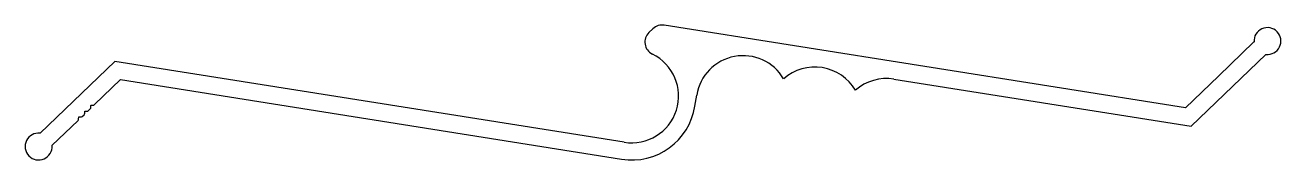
# Model space of a CAD drawing. Extents: x -72 to 76, y 1 to 17.
import ezdxf

# ---------------------------------------------------------------- set-up
doc = ezdxf.new("R2010")
doc.units = 0
doc.layers.get('0').update_dxf_attribs({"linetype": 'CONTINUOUS'})

msp = doc.modelspace()

# ---------------------------------------------------------------- linework, layer by layer
at = {"color": 7}
for p, q in [((64.7, 6.88), (3.23, 16.68)), ((1.89, 16.26), (1.42, 15.8)), ((72.79, 14.69), (68.6, 10.65)), ((-61.59, 12.39), (-70.42, 3.89)), ((-1.51, 2.82), (-61.59, 12.39)), ((65.38, 4.72), (74.2, 13.22)), ((68.6, 10.65), (64.7, 6.88)), ((68.6, 10.65), (68.6, 10.65)), ((68.6, 10.65), (68.6, 10.65)), ((-63.99, 7.27), (-60.91, 10.23)), ((-60.91, 10.23), (-1.82, 0.82)), ((30.32, 10.3), (65.38, 4.72)), ((6.84, 7.1), (7.05, 8.4)), ((-65.43, 5.88), (-65.21, 6.08)), ((-65.14, 6.26), (-65.13, 6.5)), ((-65.13, 6.51), (-64.88, 6.5)), ((-64.71, 6.57), (-64.49, 6.78)), ((-64.49, 6.78), (-64.71, 6.57)), ((-64.71, 6.57), (-64.49, 6.78)), ((-64.49, 6.78), (-64.71, 6.57)), ((-64.71, 6.57), (-64.49, 6.78)), ((-64.42, 6.95), (-64.41, 7.19)), ((-64.41, 7.2), (-64.16, 7.2)), ((-63.99, 7.27), (-63.99, 7.27)), ((-63.99, 7.27), (-63.99, 7.27)), ((-69.01, 2.43), (-65.93, 5.39)), ((-65.93, 5.39), (-65.93, 5.39)), ((-65.86, 5.56), (-65.85, 5.81)), ((-65.85, 5.81), (-65.6, 5.81))]:
    msp.add_line(p, q, dxfattribs=at)
for centre, radius, start, end in [((2.98, 15.13), 1.57, 80.951, 133.951), ((74.38, 14.8), 1.59, 263.6959, 184.2062), ((2.51, 14.67), 1.57, 133.951, 243.7645), ((-0.63, 8.29), 5.54, 260.951, 63.7645), ((12.52, 7.53), 5.54, 30.2653, 170.951), ((20.99, 6.18), 5.54, 30.2653, 131.6367), ((29.45, 4.83), 5.54, 80.951, 131.6367), ((-65.39, 6.26), 0.25, 313.951, 358.951), ((-65.13, 6.5), 0.008, 88.951, 178.951), ((-64.88, 6.75), 0.25, 268.951, 313.951), ((-64.67, 6.96), 0.25, 313.951, 358.951), ((-64.41, 7.19), 0.008, 88.951, 178.951), ((-64.16, 7.45), 0.25, 268.951, 313.951), ((-0.63, 8.29), 7.57, 260.951, 350.951), ((-66.11, 5.57), 0.25, 313.951, 358.951), ((-65.85, 5.81), 0.008, 88.951, 178.951), ((-65.6, 6.06), 0.25, 268.951, 313.951), ((-70.59, 2.31), 1.59, 83.6959, 4.2062)]:
    msp.add_arc(centre, radius, start, end, dxfattribs=at)

doc.saveas('drawing.dxf')
